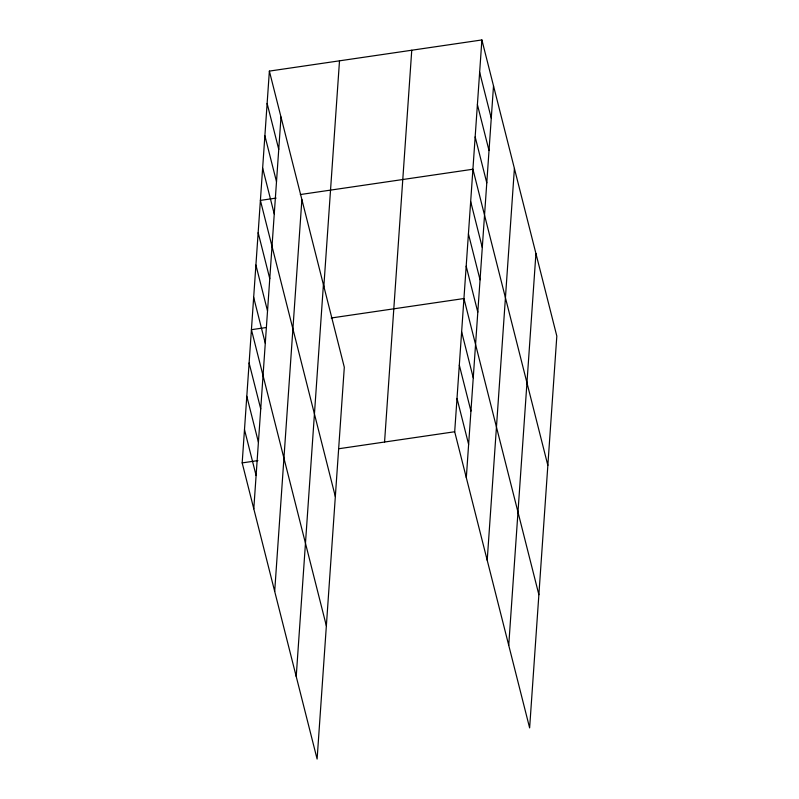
<?xml version="1.0" encoding="UTF-8"?>
<svg xmlns="http://www.w3.org/2000/svg" width="799" height="799" viewBox="0 0 799 799"><rect width="100%" height="100%" fill="white"/><g stroke="black" fill="none" stroke-linecap="round" stroke-linejoin="round"><path stroke-width="1.2" d="M269.373 71.101L344.309 367.25L317.113 759.05L242.177 462.901L269.373 71.101L481.887 39.95L556.823 336.099L529.627 727.899L454.691 431.75L481.887 39.95M253.792 508.823L280.988 117.024M274.686 591.4L301.882 199.6M296.219 676.473L323.415 284.684M323.795 287.091L339.505 60.824M384.559 442.027L411.755 50.227M466.316 477.672L493.512 85.873M487.21 560.239L514.406 168.449M508.733 645.322L535.929 253.523M276.114 198.092L260.394 200.399L335.33 496.549M300.294 194.547L472.918 169.238L547.854 465.388M265.927 327.56L251.425 329.687L326.362 625.837M331.186 318.002L463.939 298.536L538.876 594.686M242.177 462.901L257.897 460.594M338.796 448.738L454.691 431.75M479.64 72.27L491.265 118.192M477.403 104.599L489.018 150.522M475.155 136.919L486.781 182.841M470.671 201.568L482.286 247.49M468.424 233.887L480.049 279.81M466.187 266.217L477.802 312.129M461.632 331.835L473.248 377.757M459.315 365.143L470.941 411.066M457.008 398.441L468.623 444.364M267.126 103.431L278.751 149.353M264.878 135.75L276.504 181.673M262.641 168.08L274.257 213.992M258.157 232.719L269.772 278.641M255.91 265.048L267.525 310.971M253.663 297.368L265.288 343.29M249.108 362.996L260.734 408.918M246.801 396.294L258.417 442.217M244.484 429.602L256.109 475.525"/></g></svg>
